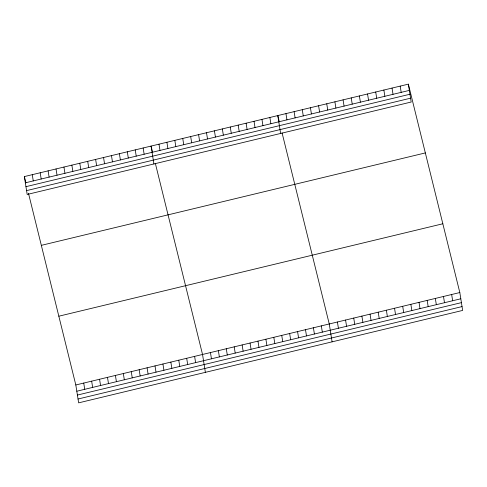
<?xml version="1.0" encoding="UTF-8"?>
<svg xmlns="http://www.w3.org/2000/svg" width="487" height="487" viewBox="0 0 487 487"><rect width="100%" height="100%" fill="white"/><g stroke="black" fill="none" stroke-linecap="round" stroke-linejoin="round"><path stroke-width="0.73" d="M408.356 84.148L411.186 102.026L27.181 194.459L24.35 176.58L408.356 84.148L459.819 292.541L462.65 310.42L78.644 402.852L75.814 384.974L28.465 193.254M25.342 182.826L409.342 90.393M25.945 186.667L409.951 94.235M26.572 190.624L410.578 98.185M41.334 245.351L425.34 152.918M58.83 316.203L442.835 223.77M75.814 384.974L459.819 292.541M76.806 391.219L460.805 298.787M77.409 395.06L461.414 302.628M78.036 399.017L462.041 306.585M279.337 121.823L277.791 115.571L280.628 133.456M282.083 132.939L329.255 323.965L332.091 341.85M152.614 152.328L151.073 146.076L153.904 163.955M155.359 163.443L202.537 354.469L205.368 372.348M24.35 176.58L25.896 182.832M451.656 294.507L452.648 300.753M443.499 296.467L444.485 302.719M435.335 298.434L436.328 304.679M400.192 86.108L401.185 92.36M427.178 300.4L428.17 306.646M392.035 88.074L393.021 94.326M419.015 302.36L420.007 308.612M383.872 90.04L384.864 96.286M410.858 304.326L411.85 310.572M375.714 92L376.707 98.252M402.7 306.293L403.686 312.538M367.551 93.967L368.543 100.219M394.537 308.253L395.529 314.505M359.394 95.933L360.386 102.179M386.38 310.219L387.366 316.465M351.237 97.893L352.223 104.145M378.216 312.185L379.209 318.431M343.073 99.859L344.066 106.111M370.059 314.145L371.045 320.397M334.916 101.826L335.902 108.071M361.896 316.112L362.888 322.357M326.753 103.786L327.745 110.038M353.739 318.072L354.725 324.324M318.595 105.752L319.582 112.004M345.575 320.038L346.567 326.29M310.432 107.718L311.424 113.964M337.418 322.004L338.404 328.25M302.275 109.678L303.261 115.93M294.111 111.645L295.104 117.897M321.335 325.876L322.327 332.122M285.954 113.611L286.94 119.857M313.415 327.781L314.407 334.027M305.495 329.687L306.487 335.939M269.871 117.483L270.863 123.728M297.575 331.592L298.568 337.844M261.951 119.388L262.943 125.634M289.655 333.498L290.648 339.749M254.031 121.293L255.024 127.539M281.736 335.409L282.728 341.655M246.112 123.199L247.104 129.451M273.816 337.314L274.808 343.56M238.192 125.104L239.184 131.356M265.896 339.22L266.888 345.466M230.272 127.01L231.264 133.261M257.976 341.125L258.968 347.377M222.352 128.921L223.344 135.167M250.056 343.031L251.042 349.282M214.432 130.826L215.424 137.072M242.136 344.936L243.123 351.188M206.512 132.732L207.505 138.978M234.217 346.847L235.203 353.093M198.593 134.637L199.579 140.889M226.297 348.753L227.283 354.999M190.673 136.543L191.659 142.794M218.377 350.658L219.363 356.904M182.753 138.448L183.739 144.7M210.457 352.564L211.443 358.816M174.833 140.359L175.819 146.605M166.913 142.265L167.899 148.511M194.617 356.374L195.604 362.626M158.993 144.17L159.98 150.422M186.698 358.286L187.684 364.532M178.778 360.191L179.764 366.437M143.154 147.981L144.14 154.233M170.852 362.097L171.844 368.342M135.234 149.893L136.22 156.138M162.932 364.002L163.924 370.254M127.314 151.798L128.3 158.044M155.012 365.907L156.004 372.159M119.388 153.703L120.38 159.949M147.092 367.813L148.085 374.065M111.468 155.609L112.46 161.861M139.172 369.724L140.165 375.97M103.548 157.514L104.541 163.766M131.253 371.63L132.245 377.875M95.629 159.419L96.621 165.671M123.333 373.535L124.325 379.781M87.709 161.331L88.701 167.577M115.413 375.44L116.405 381.692M79.789 163.236L80.781 169.482M107.493 377.346L108.485 383.598M71.869 165.142L72.861 171.387M99.573 379.251L100.566 385.503M63.949 167.047L64.941 173.299M91.653 381.163L92.646 387.409M56.029 168.952L57.022 175.204M83.734 383.068L84.726 389.314M48.11 170.858L49.102 177.11M40.19 172.769L41.182 179.015M32.27 174.675L33.262 180.921"/></g></svg>
